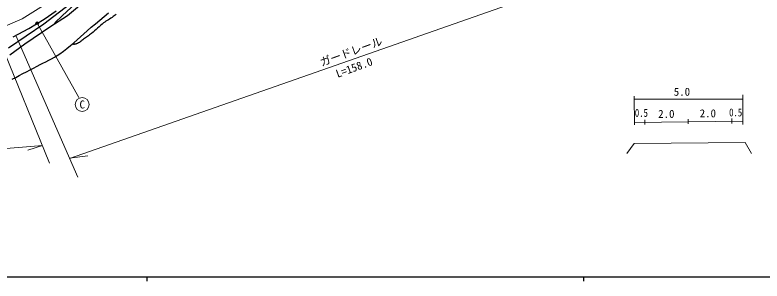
# Model space of a CAD drawing. Units: millimetres, scale not verified. Extents: x 40000 to 680000, y 20000 to 380000.
# Drawn here: x 137810 to 308920, y 204000 to 264918 of the extents above; entities that cross this region are included whole.
import ezdxf
from ezdxf.enums import TextEntityAlignment as Align

# ---------------------------------------------------------------- set-up
doc = ezdxf.new("R2010")
doc.units = ezdxf.units.MM
doc.header["$LTSCALE"] = 1000
doc.linetypes.add('CHAIN', pattern=[18.5, 12, -1.5, 3.5, -1.5])
for name, color, linetype, lineweight in [('M-BGD', 7, 'Continuous', 25), ('M-BMK', 2, 'CHAIN', 13), ('M-STR-HTXT', 7, 'Continuous', 13), ('M-TTL-BAND', 7, 'Continuous', 25)]:
    doc.layers.add(name, color=color, linetype=linetype, lineweight=lineweight)
doc.styles.add('ＭＳ ゴシック', font='')
doc.styles.get('ＭＳ ゴシック').set_extended_font_data('MS Gothic')

msp = doc.modelspace()

# ---------------------------------------------------------------- linework, layer by layer
at = {"layer": 'M-BGD'}
for p, q in [((149851, 264796), (157019, 270804)), ((144400, 262848), (150315, 267417)), ((148598, 264703), (151707, 267557)), ((144481, 263973), (147241, 265852)), ((140955, 261838), (144481, 263973)), ((145791, 262186), (149851, 264796)), ((146998, 263195), (148598, 264703)), ((136350, 257373), (144400, 262848)), ((137383, 259890), (140955, 261838)), ((140050, 258301), (145791, 262186)), ((146905, 262902), (146998, 263195)), ((136663, 255761), (140050, 258301))]:
    msp.add_line(p, q, dxfattribs=at)
for points in [[(137178, 250205), (137995, 250635), (138815, 251061), (139636, 251484), (140457, 251907), (141277, 252332), (142096, 252760), (142912, 253193), (143567, 253537), (144226, 253874), (144887, 254209), (145545, 254547), (146199, 254894), (146843, 255255), (147477, 255635), (148095, 256039), (148920, 256631), (149721, 257254), (150504, 257902), (151274, 258567), (152035, 259243), (152793, 259923), (153553, 260601), (154320, 261268), (155296, 262093), (156279, 262909), (157265, 263724), (158247, 264544), (159219, 265373)], [(161005, 265077), (160778, 264890), (160548, 264707), (160313, 264531), (160044, 264343), (159769, 264164), (159490, 263990), (159210, 263818), (158930, 263646), (158653, 263471), (158380, 263288), (158114, 263096), (157756, 262813), (157408, 262517), (157067, 262212), (156730, 261903), (156394, 261592), (156056, 261284), (155712, 260982), (155361, 260690), (155138, 260514), (154914, 260341), (154687, 260171), (154459, 260003), (154229, 259837), (153998, 259672), (153766, 259509), (153533, 259348), (153339, 259208), (153146, 259064), (152955, 258919), (152761, 258777), (152564, 258641), (152362, 258514), (152154, 258402), (151936, 258306), (151848, 258275), (151757, 258248), (151665, 258226), (151572, 258209), (151478, 258197), (151384, 258189), (151290, 258187), (151196, 258191), (151162, 258195), (151129, 258202), (151096, 258211), (151063, 258222), (151030, 258233), (150998, 258245), (150965, 258257), (150933, 258267)]]:
    msp.add_lwpolyline(points, dxfattribs=at)
msp.add_circle((142893, 263008), 300, dxfattribs=at)
at = {"layer": 'M-BMK'}
for p, q in [((145610, 267834), (139455, 263993)), ((139455, 263993), (125248, 258023))]:
    msp.add_line(p, q, dxfattribs=at)
at = {"layer": 'M-STR-HTXT'}
for p, q in [((150322, 232093), (261027, 270840)), ((142877, 263002), (152471, 246042)), ((138006, 260187), (152220, 227764)), ((134471, 258626), (145717, 231015)), ((304518, 246664), (304518, 239827)), ((279651, 246290), (279698, 239733)), ((279656, 245634), (304518, 245634)), ((279694, 240303), (304518, 240613)), ((282039, 240904), (282039, 239811)), ((291967, 241045), (291967, 240010)), ((302036, 241185), (302036, 240057)), ((82682, 230295), (144094, 234998)), ((144094, 234998), (140784, 233943)), ((277965, 233177), (279604, 235472)), ((279604, 235472), (305033, 235706)), ((305033, 235706), (306532, 233177)), ((150295, 232111), (154471, 232691))]:
    msp.add_line(p, q, dxfattribs=at)
msp.add_circle((153216, 244429), 1600, dxfattribs=at)
at = {"layer": 'M-TTL-BAND'}
for p, q in [((40000, 205000), (579000, 205000)), ((168000, 205000), (168000, 204000)), ((268000, 205000), (268000, 204000))]:
    msp.add_line(p, q, dxfattribs=at)

# ---------------------------------------------------------------- texts
at = {"layer": 'M-STR-HTXT', "style": 'ＭＳ ゴシック'}
for s, rotation, p in [('ガードレール', 19.726, (208225, 252588)), ('L=158.0', 20.173, (211905, 249994))]:
    msp.add_text(s, height=1833, rotation=rotation, dxfattribs=at).set_placement(p, align=Align.BOTTOM_LEFT)
for s, p in [('5.0', (288700, 245868)), ('2.0', (285127, 240810)), ('2.0', (294633, 240933))]:
    msp.add_text(s, height=1833, dxfattribs=at).set_placement(p, align=Align.BOTTOM_LEFT)
msp.add_text('C', height=1833, rotation=359.865, dxfattribs=at).set_placement((153216, 244429), align=Align.MIDDLE_CENTER)
at = {"layer": 'M-STR-HTXT', "style": 'ＭＳ ゴシック', "width": 0.8}
for p in [(279789, 241045), (301377, 241138)]:
    msp.add_text('0.5', height=1833, dxfattribs=at).set_placement(p, align=Align.BOTTOM_LEFT)

doc.saveas('drawing.dxf')
